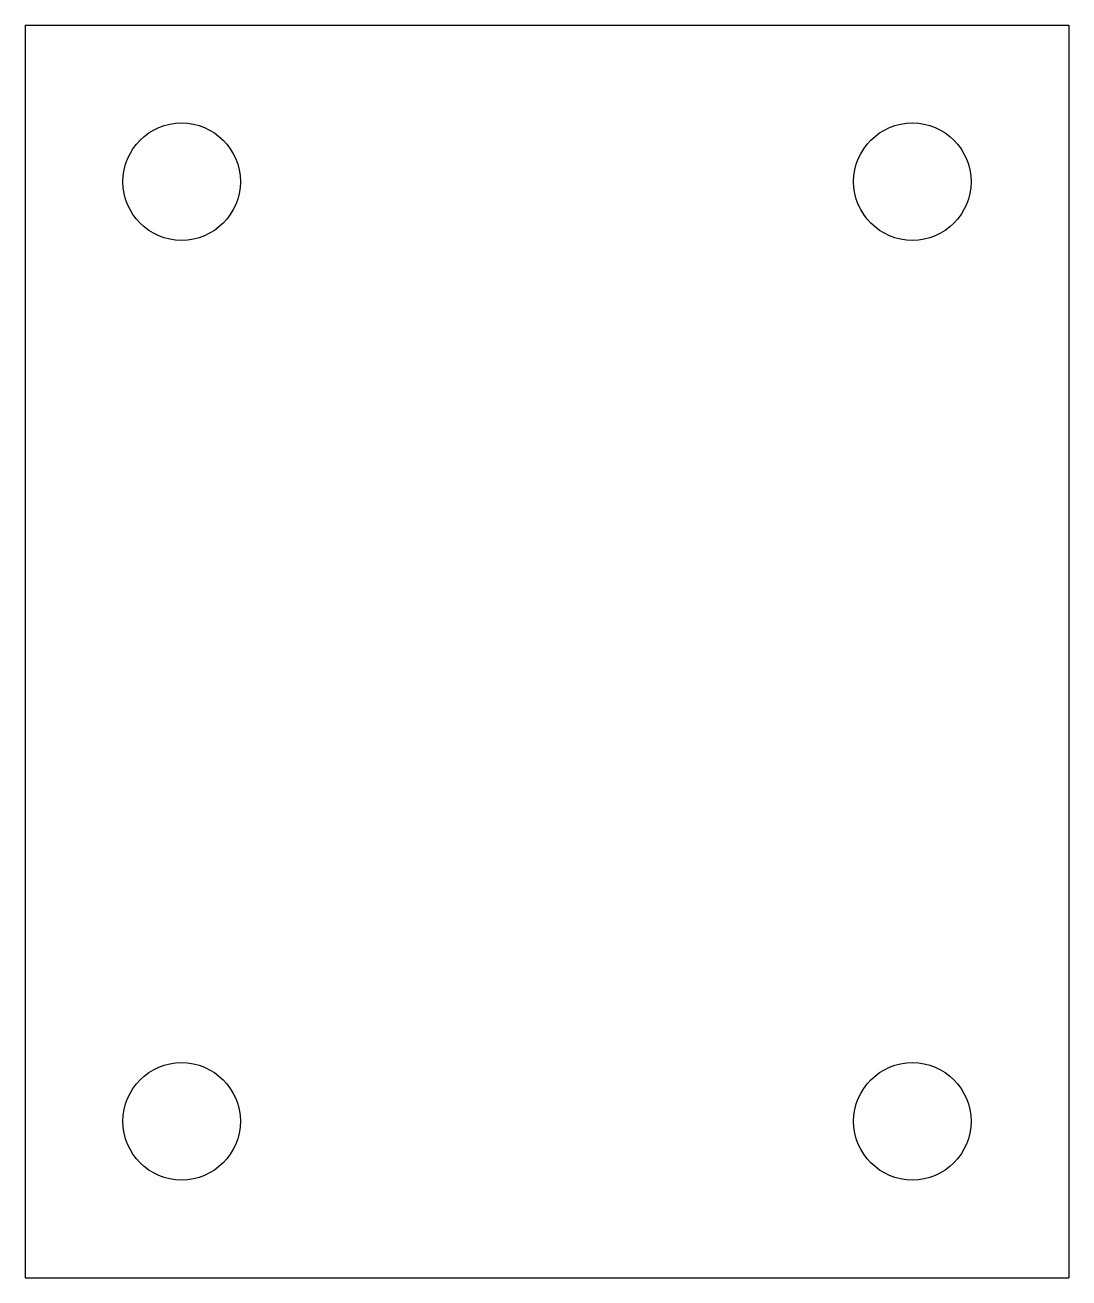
# Model space of a CAD drawing. Header units: inches. Extents: x 0 to 5, y 0 to 6.
import ezdxf

# ---------------------------------------------------------------- set-up
doc = ezdxf.new("R2010")
doc.units = ezdxf.units.IN

msp = doc.modelspace()

# ---------------------------------------------------------------- linework, layer by layer
for p, q in [((0, 6), (5, 6)), ((0, 6), (0, 0)), ((5, 6), (5, 0)), ((0, 0), (5, 0))]:
    msp.add_line(p, q)
for centre in [(0.75, 5.25), (4.25, 5.25), (0.75, 0.75), (4.25, 0.75)]:
    msp.add_circle(centre, 0.2812)

doc.saveas('drawing.dxf')
